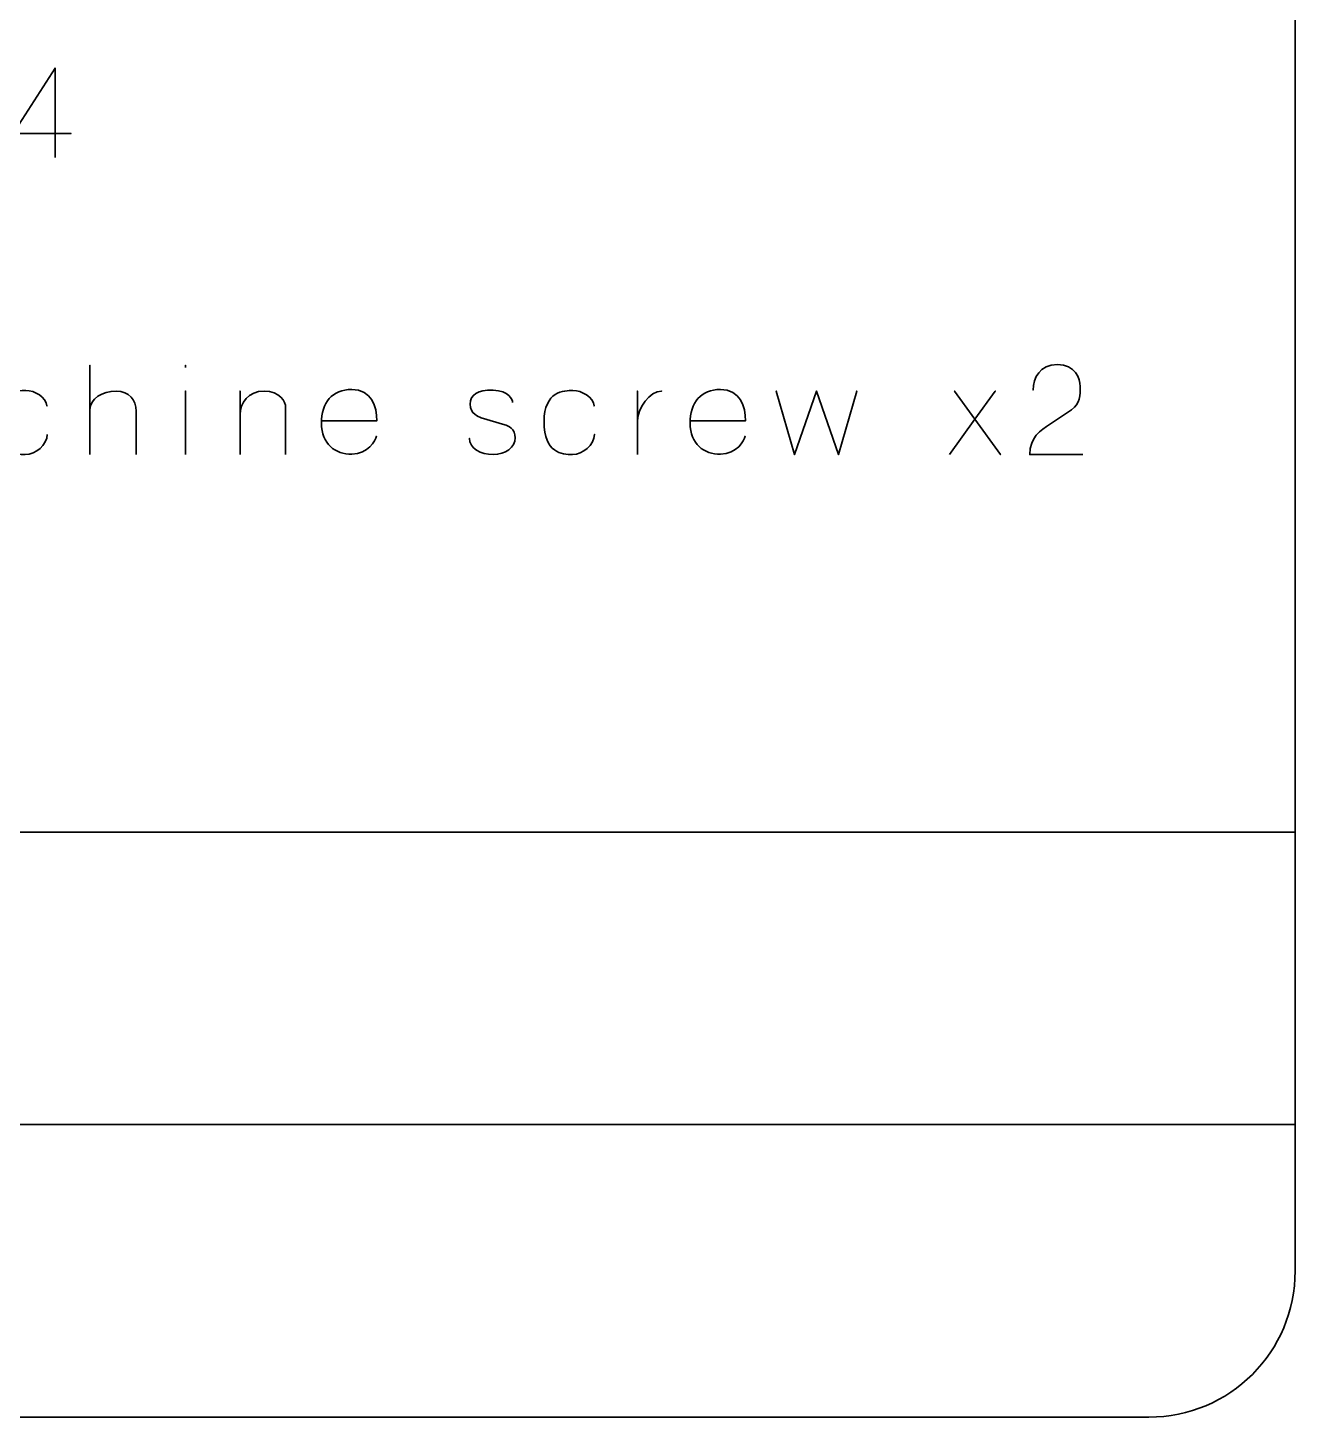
# Model space of a CAD drawing. Header units: inches. Extents: x 215 to 985, y -885 to -315.
# Drawn here: x 854.7 to 984.7, y -885.2 to -742.7 of the extents above; entities that cross this region are included whole.
import ezdxf

# ---------------------------------------------------------------- set-up
doc = ezdxf.new("R2010")
doc.units = ezdxf.units.IN
doc.header["$MEASUREMENT"] = 0
doc.layers.add('Layer 1', color=7, linetype='Continuous')

# ---------------------------------------------------------------- blocks, each defined once
blk = doc.blocks.new('block 320')
at = {"layer": 'Layer 1', "color": 179, "lineweight": 35, "true_color": 0x231f20}
for points, knots in [([(857.51, -756.01), (857.51, -756.01), (857.51, -746.85), (857.51, -746.85), (857.51, -746.85), (853.2, -753.57), (853.2, -753.57), (853.2, -753.57), (859.14, -753.57), (859.14, -753.57), (859.14, -753.57), (853.2, -753.57), (853.2, -753.57), (853.2, -753.57), (857.51, -746.85), (857.51, -746.85), (857.51, -746.85), (857.51, -756.01), (857.51, -756.01)], [0, 0, 0, 0, 1, 1, 1, 2, 2, 2, 3, 3, 3, 4, 4, 4, 5, 5, 5, 6, 6, 6, 6]), ([(861.07, -786.49), (861.07, -786.49), (861.07, -777.33), (861.07, -777.33), (861.07, -777.33), (861.07, -786.49), (861.07, -786.49)], [0, 0, 0, 0, 1, 1, 1, 2, 2, 2, 2]), ([(870.87, -777.55), (870.87, -777.55), (870.87, -777.32), (870.87, -777.32), (870.87, -777.32), (870.87, -777.55), (870.87, -777.55)], [0, 0, 0, 0, 1, 1, 1, 2, 2, 2, 2]), ([(962.9, -786.49), (962.9, -786.49), (957.45, -786.49), (957.45, -786.49), (957.5, -784.64), (958.49, -784.04), (959.57, -783.33), (959.57, -783.33), (961.74, -781.88), (961.74, -781.88), (962.64, -781.26), (962.63, -780.37), (962.63, -779.52), (962.63, -778.66), (962.1, -777.26), (960.29, -777.26), (958.48, -777.26), (957.8, -778.6), (957.8, -779.87), (957.8, -778.6), (958.48, -777.26), (960.29, -777.26), (962.1, -777.26), (962.63, -778.66), (962.63, -779.52), (962.63, -780.37), (962.64, -781.26), (961.74, -781.88), (961.74, -781.88), (959.57, -783.33), (959.57, -783.33), (958.49, -784.04), (957.5, -784.64), (957.45, -786.49), (957.45, -786.49), (962.9, -786.49), (962.9, -786.49)], [0, 0, 0, 0, 1, 1, 1, 2, 2, 2, 3, 3, 3, 4, 4, 4, 5, 5, 5, 6, 6, 6, 7, 7, 7, 8, 8, 8, 9, 9, 9, 10, 10, 10, 11, 11, 11, 12, 12, 12, 12]), ([(856.71, -784.42), (856.67, -785.49), (855.53, -786.49), (854.45, -786.49), (853.39, -786.49), (851.54, -786.31), (851.54, -783.12), (851.54, -779.95), (853.6, -779.91), (854.5, -779.91), (855.4, -779.91), (856.6, -780.61), (856.67, -781.5), (856.6, -780.61), (855.4, -779.91), (854.5, -779.91), (853.6, -779.91), (851.54, -779.95), (851.54, -783.12), (851.54, -786.31), (853.39, -786.49), (854.45, -786.49), (855.53, -786.49), (856.67, -785.49), (856.71, -784.42)], [0, 0, 0, 0, 1, 1, 1, 2, 2, 2, 3, 3, 3, 4, 4, 4, 5, 5, 5, 6, 6, 6, 7, 7, 7, 8, 8, 8, 8]), ([(865.82, -786.49), (865.82, -786.49), (865.82, -783.19), (865.82, -782.03), (865.82, -780.88), (865.12, -780), (863.76, -779.98), (862.38, -779.95), (861.07, -780.79), (861.07, -781.89), (861.07, -780.79), (862.38, -779.95), (863.76, -779.98), (865.12, -780), (865.82, -780.88), (865.82, -782.03), (865.82, -783.19), (865.82, -786.49), (865.82, -786.49)], [0, 0, 0, 0, 1, 1, 1, 2, 2, 2, 3, 3, 3, 4, 4, 4, 5, 5, 5, 6, 6, 6, 6]), ([(870.87, -786.48), (870.87, -786.48), (870.87, -779.96), (870.87, -779.96), (870.87, -779.96), (870.87, -786.5), (870.87, -786.48)], [0, 0, 0, 0, 1, 1, 1, 2, 2, 2, 2]), ([(881.15, -786.49), (881.15, -786.49), (881.15, -782.25), (881.15, -781.66), (881.15, -781.08), (880.56, -779.99), (878.95, -779.98), (877.32, -779.96), (876.47, -781.22), (876.47, -782.39), (876.47, -781.22), (877.32, -779.96), (878.95, -779.98), (880.56, -779.99), (881.15, -781.08), (881.15, -781.66), (881.15, -782.25), (881.15, -786.49), (881.15, -786.49)], [0, 0, 0, 0, 1, 1, 1, 2, 2, 2, 3, 3, 3, 4, 4, 4, 5, 5, 5, 6, 6, 6, 6]), ([(876.47, -786.49), (876.47, -786.49), (876.47, -779.98), (876.47, -779.98), (876.47, -779.98), (876.47, -786.49), (876.47, -786.49)], [0, 0, 0, 0, 1, 1, 1, 2, 2, 2, 2]), ([(890.51, -783.01), (890.51, -781.6), (889.95, -779.8), (887.93, -779.8), (885.92, -779.8), (884.82, -781.17), (884.82, -783.26), (884.82, -785.37), (886.24, -786.49), (887.93, -786.44), (889.63, -786.39), (890.37, -785.07), (890.46, -784.6), (890.37, -785.07), (889.63, -786.39), (887.93, -786.44), (886.24, -786.49), (884.82, -785.37), (884.82, -783.26), (884.82, -781.17), (885.92, -779.8), (887.93, -779.8), (889.95, -779.8), (890.51, -781.6), (890.51, -783.01), (890.51, -783.01), (884.83, -783.01), (884.83, -783.01), (884.83, -783.01), (890.51, -783.01), (890.51, -783.01)], [0, 0, 0, 0, 1, 1, 1, 2, 2, 2, 3, 3, 3, 4, 4, 4, 5, 5, 5, 6, 6, 6, 7, 7, 7, 8, 8, 8, 9, 9, 9, 10, 10, 10, 10]), ([(904.41, -781.14), (904.44, -780.83), (904.02, -779.94), (902.42, -779.87), (900.82, -779.84), (900.08, -780.34), (900.08, -781.32), (900.08, -782.31), (900.91, -782.62), (901.21, -782.71), (901.21, -782.71), (903.61, -783.42), (903.61, -783.42), (903.93, -783.49), (904.69, -783.84), (904.69, -784.78), (904.69, -785.72), (903.69, -786.49), (902.42, -786.49), (901.15, -786.49), (899.99, -785.82), (899.99, -784.83), (899.99, -785.82), (901.15, -786.49), (902.42, -786.49), (903.69, -786.49), (904.69, -785.72), (904.69, -784.78), (904.69, -783.84), (903.93, -783.49), (903.61, -783.42), (903.61, -783.42), (901.21, -782.71), (901.21, -782.71), (900.91, -782.62), (900.08, -782.31), (900.08, -781.32), (900.08, -780.34), (900.82, -779.84), (902.42, -779.87), (904.02, -779.94), (904.44, -780.83), (904.41, -781.14)], [0, 0, 0, 0, 1, 1, 1, 2, 2, 2, 3, 3, 3, 4, 4, 4, 5, 5, 5, 6, 6, 6, 7, 7, 7, 8, 8, 8, 9, 9, 9, 10, 10, 10, 11, 11, 11, 12, 12, 12, 13, 13, 13, 14, 14, 14, 14]), ([(910.56, -786.49), (909.49, -786.49), (907.65, -786.31), (907.65, -783.12), (907.65, -779.95), (909.71, -779.91), (910.61, -779.91), (911.51, -779.91), (912.71, -780.61), (912.78, -781.5), (912.71, -780.61), (911.51, -779.91), (910.61, -779.91), (909.71, -779.91), (907.65, -779.95), (907.65, -783.12), (907.65, -786.31), (909.49, -786.49), (910.56, -786.49), (911.64, -786.49), (912.78, -785.49), (912.82, -784.42), (912.78, -785.49), (911.64, -786.49), (910.56, -786.49)], [0, 0, 0, 0, 1, 1, 1, 2, 2, 2, 3, 3, 3, 4, 4, 4, 5, 5, 5, 6, 6, 6, 7, 7, 7, 8, 8, 8, 8]), ([(917.22, -783.16), (917.18, -781.7), (918.52, -779.96), (919.7, -779.98), (918.52, -779.96), (917.18, -781.7), (917.22, -783.16)], [0, 0, 0, 0, 1, 1, 1, 2, 2, 2, 2]), ([(917.22, -786.49), (917.22, -786.49), (917.22, -779.98), (917.22, -779.98), (917.22, -779.98), (917.22, -786.49), (917.22, -786.49)], [0, 0, 0, 0, 1, 1, 1, 2, 2, 2, 2]), ([(922.64, -783.01), (922.64, -783.01), (928.31, -783.01), (928.31, -783.01), (928.31, -781.6), (927.76, -779.8), (925.74, -779.8), (923.73, -779.8), (922.63, -781.17), (922.63, -783.26), (922.63, -785.37), (924.05, -786.49), (925.74, -786.44), (927.44, -786.39), (928.17, -785.07), (928.26, -784.6), (928.17, -785.07), (927.44, -786.39), (925.74, -786.44), (924.05, -786.49), (922.63, -785.37), (922.63, -783.26), (922.63, -781.17), (923.73, -779.8), (925.74, -779.8), (927.76, -779.8), (928.31, -781.6), (928.31, -783.01), (928.31, -783.01), (922.64, -783.01), (922.64, -783.01)], [0, 0, 0, 0, 1, 1, 1, 2, 2, 2, 3, 3, 3, 4, 4, 4, 5, 5, 5, 6, 6, 6, 7, 7, 7, 8, 8, 8, 9, 9, 9, 10, 10, 10, 10]), ([(933.33, -786.49), (933.33, -786.49), (935.58, -779.98), (935.58, -779.98), (935.58, -779.98), (937.84, -786.49), (937.84, -786.49), (937.84, -786.49), (939.72, -779.98), (939.72, -779.98), (939.72, -779.98), (937.84, -786.49), (937.84, -786.49), (937.84, -786.49), (935.58, -779.98), (935.58, -779.98), (935.58, -779.98), (933.33, -786.49), (933.33, -786.49), (933.33, -786.49), (931.45, -779.98), (931.45, -779.98), (931.45, -779.98), (933.33, -786.49), (933.33, -786.49)], [0, 0, 0, 0, 1, 1, 1, 2, 2, 2, 3, 3, 3, 4, 4, 4, 5, 5, 5, 6, 6, 6, 7, 7, 7, 8, 8, 8, 8]), ([(949.21, -786.49), (949.21, -786.49), (951.82, -782.86), (951.82, -782.86), (951.82, -782.86), (949.74, -779.98), (949.74, -779.98), (949.74, -779.98), (951.82, -782.86), (951.82, -782.86), (951.82, -782.86), (953.92, -779.98), (953.92, -779.98), (953.92, -779.98), (951.82, -782.86), (951.82, -782.86), (951.82, -782.86), (954.45, -786.49), (954.45, -786.49), (954.45, -786.49), (951.82, -782.86), (951.82, -782.86), (951.82, -782.86), (949.21, -786.49), (949.21, -786.49)], [0, 0, 0, 0, 1, 1, 1, 2, 2, 2, 3, 3, 3, 4, 4, 4, 5, 5, 5, 6, 6, 6, 7, 7, 7, 8, 8, 8, 8])]:
    blk.add_open_spline(points, degree=3, knots=knots, dxfattribs=at)

msp = doc.modelspace()

# ---------------------------------------------------------------- linework, layer by layer
at = {"layer": 'Layer 1', "color": 35, "lineweight": 35, "true_color": 0x927753}
msp.add_lwpolyline([(984.67, -855.21), (214.67, -855.21), (214.67, -825.21), (984.67, -825.21), (984.67, -855.21)], dxfattribs=at)
at = {"layer": 'Layer 1', "color": 179, "lineweight": 35, "true_color": 0x231f20}
msp.add_open_spline([(984.67, -870.21), (984.67, -878.5), (977.96, -885.21), (969.67, -885.21), (969.67, -885.21), (229.67, -885.21), (229.67, -885.21), (221.39, -885.21), (214.67, -878.5), (214.67, -870.21), (214.67, -870.21), (214.67, -330.21), (214.67, -330.21), (214.67, -321.93), (221.39, -315.21), (229.67, -315.21), (229.67, -315.21), (969.67, -315.21), (969.67, -315.21), (977.96, -315.21), (984.67, -321.93), (984.67, -330.21), (984.67, -330.21), (984.67, -870.21), (984.67, -870.21)], degree=3, knots=[0, 0, 0, 0, 1, 1, 1, 2, 2, 2, 3, 3, 3, 4, 4, 4, 5, 5, 5, 6, 6, 6, 7, 7, 7, 8, 8, 8, 8], dxfattribs=at)

# ---------------------------------------------------------------- block references
at = {"layer": 'Layer 1'}
msp.add_blockref('block 320', (0, 0), dxfattribs=at)

doc.saveas('drawing.dxf')
